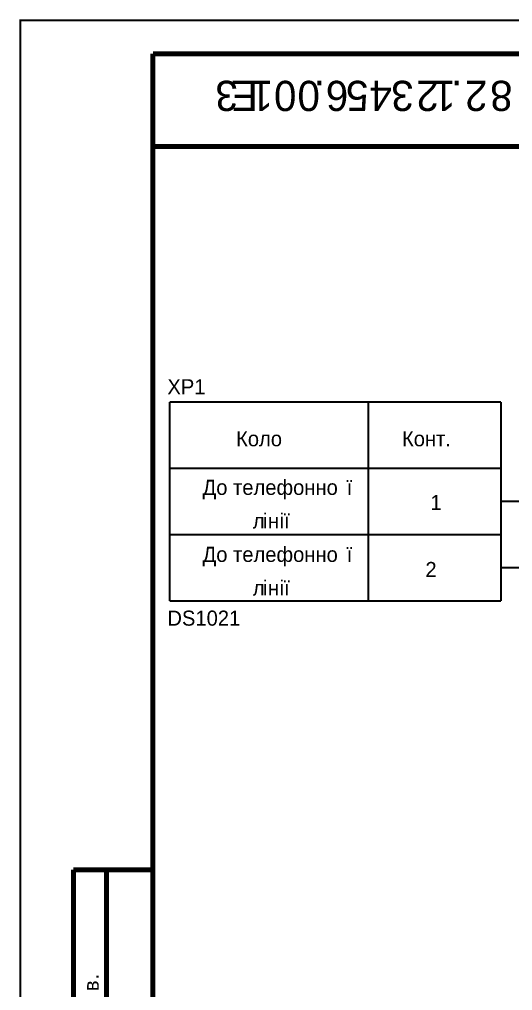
# Model space of a CAD drawing. Header units: millimetres. Extents: x 0 to 594, y 0 to 420.
# Drawn here: x -0.1 to 74.3, y 273.8 to 420.1 of the extents above; entities that cross this region are included whole.
import ezdxf

# ---------------------------------------------------------------- set-up
doc = ezdxf.new("R2010")
doc.units = ezdxf.units.MM
doc.layers.add('Sheet', color=255, linetype='Continuous')

msp = doc.modelspace()

# ---------------------------------------------------------------- linework, layer by layer
at = {"layer": 'Sheet'}
for points, const_width in [([(0.06, 420), (593.97, 420), (593.97, 0), (0.06, 0), (0.06, 420)], 0.3), ([(0.06, 420), (593.97, 420), (593.97, 0), (0.06, 0), (0.06, 420)], 0.3), ([(0.06, 420), (0.06, 0), (593.97, 0), (593.97, 420), (0.06, 420), (0.06, 420)], 0.0991), ([(0.06, 420), (0.06, 0), (593.97, 0), (593.97, 420), (0.06, 420), (0.06, 420)], 0.0991)]:
    msp.add_lwpolyline(points, close=True, dxfattribs=dict(at, const_width=const_width))
for points, const_width in [([(20.05, 414.99), (20.05, 4.99)], 0.749), ([(20.05, 414.98), (588.95, 414.98)], 0.749), ([(20.05, 401), (90.04, 401)], 0.749), ([(52.55, 362.49), (22.57, 362.49)], 0.3), ([(22.57, 362.49), (22.57, 352.5)], 0.3), ([(72.54, 362.49), (52.55, 362.49)], 0.3), ([(52.55, 362.49), (52.55, 352.5)], 0.3), ([(52.55, 352.5), (52.55, 362.49)], 0.3), ([(72.54, 352.5), (72.54, 362.49)], 0.3), ([(52.55, 352.5), (22.57, 352.5)], 0.3), ([(22.57, 352.5), (22.57, 342.5)], 0.3), ([(52.55, 342.5), (52.55, 352.5)], 0.3), ([(52.55, 352.5), (72.54, 352.5)], 0.3), ([(52.55, 332.5), (52.55, 352.5)], 0.3), ([(72.54, 352.5), (72.54, 332.5)], 0.3), ([(72.54, 347.49), (77.55, 347.49)], 0.3), ([(22.57, 342.5), (52.55, 342.5)], 0.3), ([(22.57, 332.5), (22.57, 342.5)], 0.3), ([(72.54, 342.5), (52.55, 342.5)], 0.3), ([(52.55, 342.5), (52.55, 332.5)], 0.3), ([(72.54, 337.49), (77.55, 337.49)], 0.3), ([(52.55, 332.5), (22.57, 332.5)], 0.3), ([(72.54, 332.5), (52.55, 332.5)], 0.3), ([(8.07, 172), (8.07, 291.99)], 0.749), ([(8.07, 291.99), (20.05, 291.99)], 0.749), ([(13.06, 172), (13.06, 291.99)], 0.749)]:
    msp.add_lwpolyline(points, dxfattribs=dict(at, const_width=const_width))

# ---------------------------------------------------------------- texts
for s, height, rotation, p in [('3', 4.55, 180, (32.85, 410.9)), ('Е', 4.55, 180, (35.88, 410.9)), ('1', 4.55, 180, (38.15, 410.9)), ('0', 4.55, 180, (41.69, 410.9)), ('0', 4.55, 180, (45.23, 410.9)), ('.', 4.55, 180, (45.98, 410.9)), ('6', 4.55, 180, (49.52, 410.9)), ('5', 4.55, 180, (52.55, 410.9)), ('4', 4.55, 180, (56.09, 410.9)), ('3', 4.55, 180, (59.37, 410.9)), ('2', 4.55, 180, (63.16, 410.9)), ('1', 4.55, 180, (65.69, 410.9)), ('.', 4.55, 180, (66.7, 410.9)), ('2', 4.55, 180, (70.49, 410.9)), ('8', 4.55, 180, (74.28, 410.9)), ('.', 2.27, 90, (11.87, 275.45)), ('в', 2.27, 90, (11.87, 273.68))]:
    msp.add_text(s, height=height, rotation=rotation, dxfattribs=at).set_placement(p)
for s, height, p in [('XP1', 2.274, (22.23, 363.65)), ('Коло', 2.274, (32.59, 355.81)), ('Конт.', 2.274, (57.61, 355.81)), ('До телефонно', 2.2744, (27.54, 348.48)), ('ї', 2.27, (49.27, 348.48)), ('1', 2.27, (61.9, 346.21)), ('і', 2.27, (36.64, 343.43)), ('ії', 2.274, (39.16, 343.43)), ('л', 2.27, (35.12, 343.43)), ('н', 2.27, (37.39, 343.43)), ('До телефонно', 2.2744, (27.54, 338.38)), ('ї', 2.27, (49.27, 338.38)), ('2', 2.27, (61.14, 336.1)), ('і', 2.27, (36.64, 333.32)), ('ії', 2.274, (39.16, 333.32)), ('л', 2.27, (35.12, 333.32)), ('н', 2.27, (37.39, 333.32)), ('DS1021', 2.274, (22.23, 328.77))]:
    msp.add_text(s, height=height, dxfattribs=at).set_placement(p)

doc.saveas('drawing.dxf')
